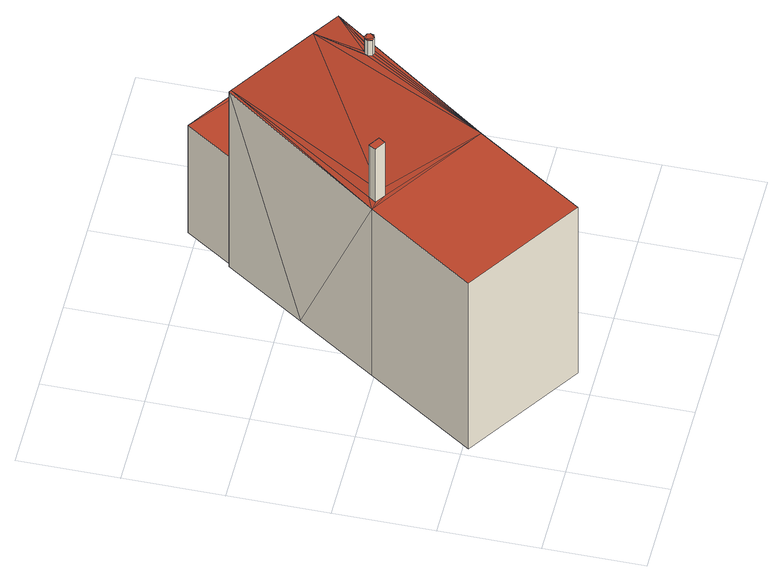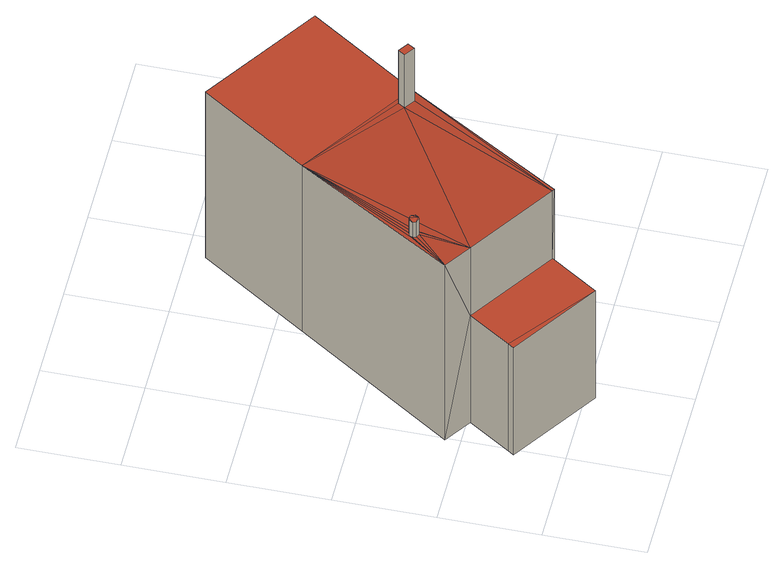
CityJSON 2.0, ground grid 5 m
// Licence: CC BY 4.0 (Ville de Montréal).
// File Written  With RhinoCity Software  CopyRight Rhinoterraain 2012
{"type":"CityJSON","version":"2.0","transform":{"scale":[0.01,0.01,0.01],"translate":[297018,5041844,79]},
"CityObjects":{
"building1":{"type":"Building","attributes":{"Volume":1385.1,"measuredHeight":14.76},"geometry":[{"type":"Solid","lod":"2","boundaries":[[[[0,1,2,3]],[[4,5,6,7]],[[8,9,10]],[[9,11,12,10]],[[11,13,12]],[[9,14,15]],[[9,15,11]],[[16,17,18]],[[16,19,20,17]],[[21,0,22]],[[0,23,24]],[[23,0,25]],[[24,26,22]],[[0,24,22]],[[26,25,3]],[[25,0,3]],[[22,26,27]],[[26,3,27]],[[28,3,29]],[[29,3,30]],[[31,3,28]],[[32,3,31]],[[3,32,27]],[[33,34,30]],[[34,29,30]],[[35,33,30]],[[36,35,27]],[[27,35,30]],[[32,36,27]],[[37,1,0,38]],[[38,0,39]],[[40,39,21]],[[39,0,21]],[[1,37,41,2]],[[2,41,42,3]],[[3,42,43,30]],[[24,4,7,26]],[[23,5,4,24]],[[5,23,25,6]],[[6,25,26,7]],[[33,10,12,34]],[[35,8,10,33]],[[36,9,8,35]],[[32,14,9,36]],[[14,32,31,15]],[[15,31,28,11]],[[11,28,29,13]],[[13,29,34,12]],[[17,44,45,18]],[[20,46,44,17]],[[47,16,18,45]],[[48,19,16,47]],[[40,21,19,48]],[[19,21,22]],[[20,27,30]],[[46,20,43]],[[43,20,30]],[[19,22,27,20]],[[46,43,42,41,37,38,39,40,48,47,45,44]]]],"semantics":{"surfaces":[{"type":"RoofSurface","Area":127.45},{"type":"WallSurface"},{"type":"GroundSurface"}],"values":[[0,0,0,0,0,0,0,0,0,0,0,0,0,0,0,0,0,0,0,0,0,0,0,0,0,0,0,0,0,1,1,1,1,1,1,1,1,1,1,1,1,1,1,1,1,1,1,1,1,1,1,1,1,1,1,1,1,1,2]]}}]}
},
"vertices":[
[400,1014,1186],[43,473,1186],[627,88,1186],[984,628,1186],[471,1043,1544],[449,1009,1544],[500,974,1544],[523,1008,1544],[1332,1263,1332],[1316,1256,1332],[1350,1256,1332],[1332,1216,1332],[1356,1240,1332],[1349,1222,1332],[1309,1240,1332],[1316,1222,1332],[1095,2046,791],[1514,1729,791],[1533,1757,791],[938,1807,791],[1375,1518,791],[927,1813,1246],[938,1807,1246],[449,1009,1187],[471,1043,1190],[500,974,1187],[523,1008,1190],[1375,1518,1246],[1332,1216,1229],[1349,1222,1230],[1511,1428,1246],[1316,1222,1229],[1309,1240,1229],[1350,1256,1232],[1356,1240,1231],[1332,1263,1231],[1316,1256,1231],[43,473,68],[400,1014,68],[663,1414,68],[927,1813,68],[627,88,68],[984,628,68],[1511,1428,68],[1514,1729,68],[1533,1757,68],[1375,1518,68],[1095,2046,68],[938,1807,68]
]}
